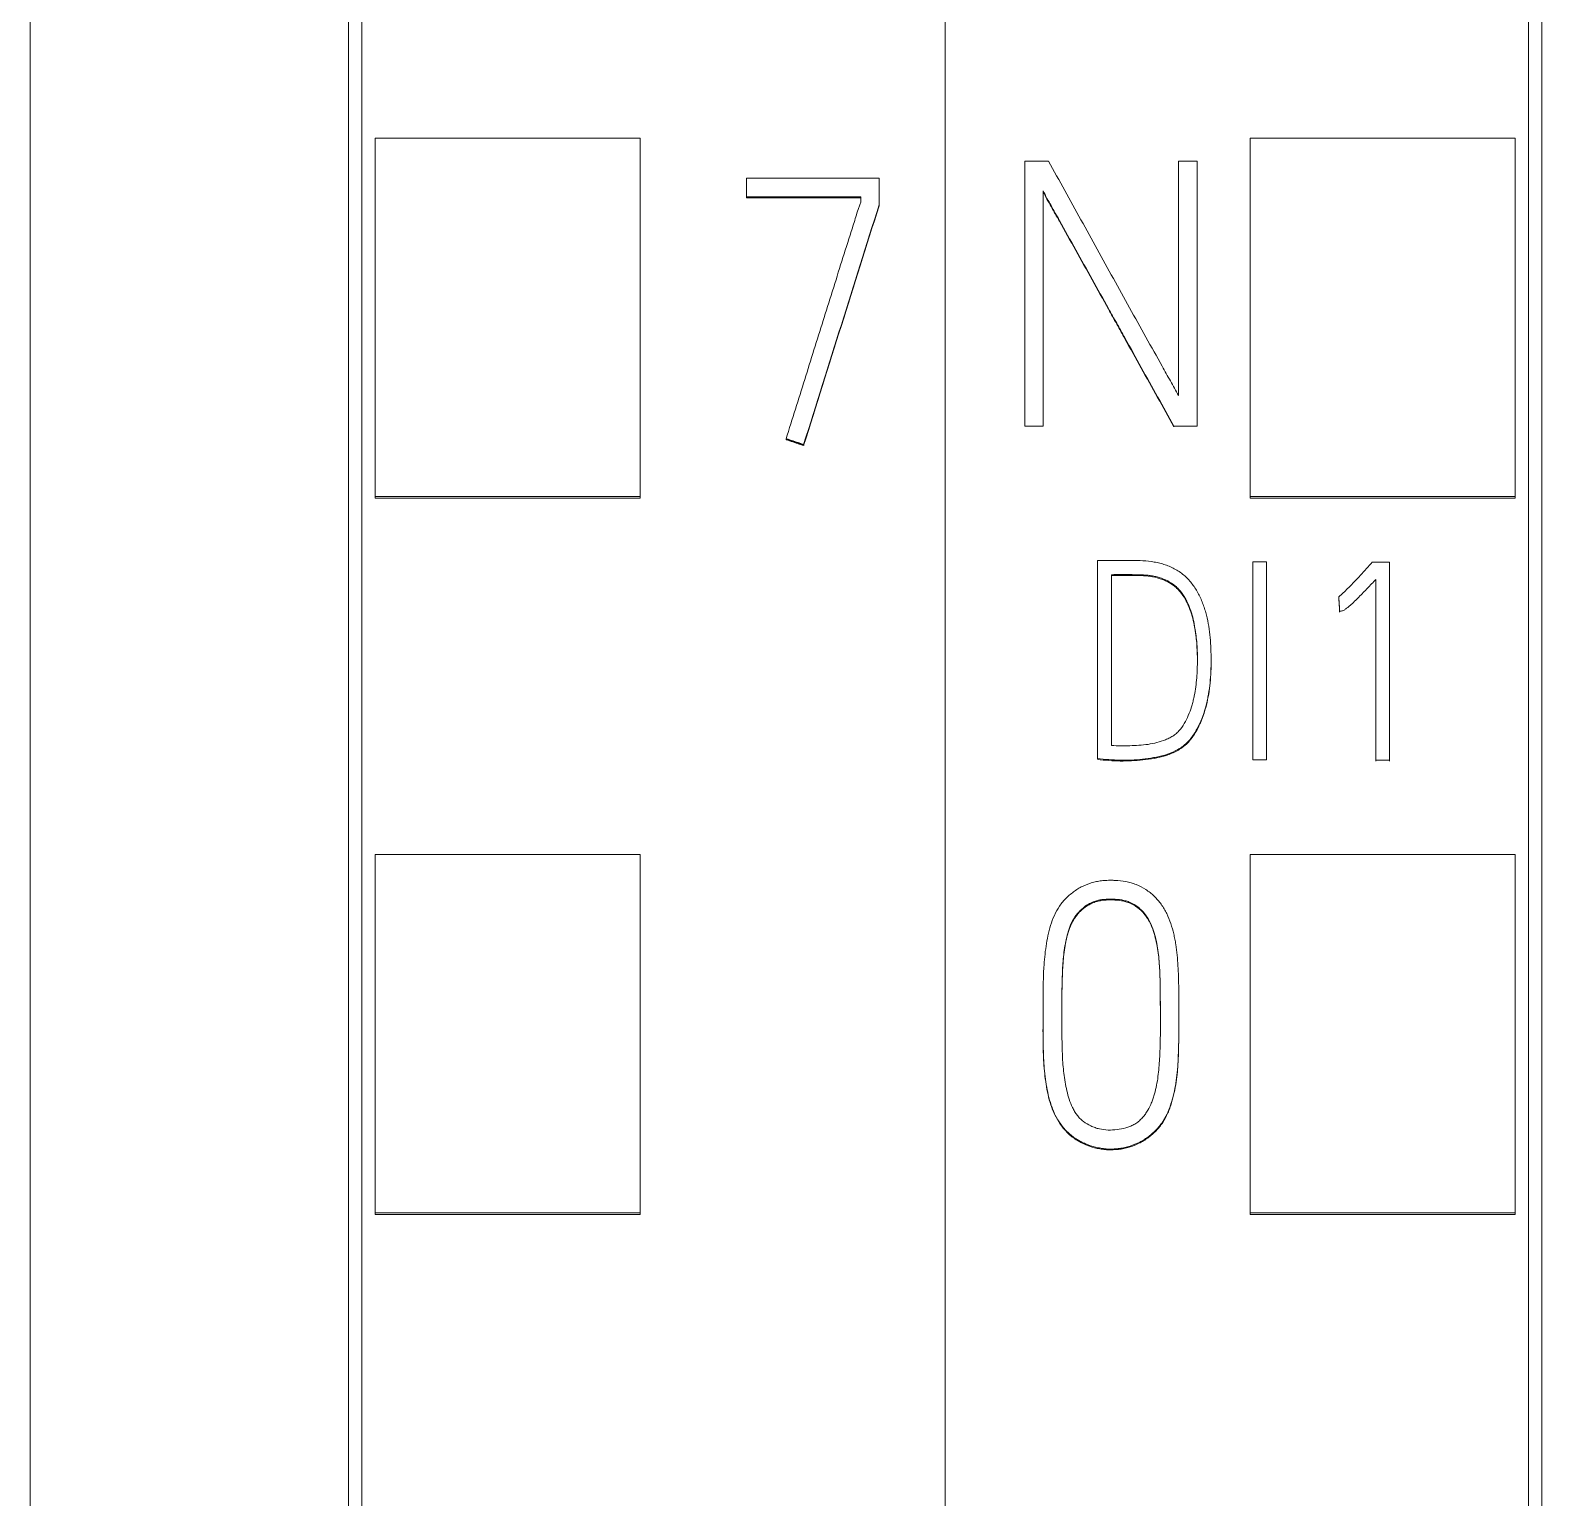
# Model space of a CAD drawing. Header units: millimetres. Extents: x 4137 to 6698, y 1400 to 3585.
# Drawn here: x 6070.55 to 6081.95, y 3281.81 to 3292.87 of the extents above; entities that cross this region are included whole.
import ezdxf

# ---------------------------------------------------------------- set-up
doc = ezdxf.new("R2010")
doc.units = ezdxf.units.MM
doc.layers.add('000-PI-Oprema', color=30, linetype='Continuous', lineweight=5)

msp = doc.modelspace()

# ---------------------------------------------------------------- linework, layer by layer
at = {"color": 0, "linetype": 'ByBlock', "lineweight": 0}
for p, q in [((6077.448, 3360.472), (6077.448, 3247.054)), ((6081.848, 3358.191), (6081.848, 3249.376)), ((6079.748, 3289.355), (6079.748, 3292.057)), ((6081.748, 3292.057), (6079.748, 3292.057)), ((6081.748, 3289.355), (6081.748, 3292.057)), ((6078.048, 3289.885), (6078.048, 3291.883)), ((6078.048, 3291.883), (6078.228, 3291.883)), ((6079.207, 3290.115), (6079.207, 3291.883)), ((6079.207, 3291.883), (6079.349, 3291.883)), ((6079.349, 3291.883), (6079.349, 3289.885)), ((6078.187, 3291.659), (6078.187, 3289.885)), ((6078.187, 3289.885), (6078.048, 3289.885)), ((6079.349, 3289.885), (6079.174, 3289.885)), ((6081.748, 3289.355), (6079.748, 3289.355)), ((6079.748, 3289.341), (6079.748, 3289.355)), ((6081.748, 3289.341), (6079.748, 3289.341)), ((6081.748, 3289.341), (6081.748, 3289.355)), ((6078.597, 3288.871), (6078.597, 3287.379)), ((6079.768, 3287.369), (6079.768, 3288.863)), ((6079.768, 3288.863), (6079.872, 3288.863)), ((6079.872, 3288.863), (6079.872, 3287.369)), ((6080.8, 3288.859), (6080.669, 3288.859)), ((6080.8, 3287.367), (6080.8, 3288.859)), ((6078.703, 3287.477), (6078.703, 3288.765)), ((6080.696, 3288.73), (6080.696, 3287.367)), ((6080.417, 3288.599), (6080.417, 3288.593)), ((6080.423, 3288.489), (6080.423, 3288.483)), ((6079.454, 3288.119), (6079.454, 3288.125)), ((6078.597, 3287.379), (6078.597, 3287.373)), ((6079.872, 3287.369), (6079.768, 3287.369)), ((6080.696, 3287.367), (6080.8, 3287.367)), ((6080.696, 3287.367), (6080.696, 3287.36)), ((6080.8, 3287.367), (6080.8, 3287.36)), ((6079.748, 3283.954), (6079.748, 3286.655)), ((6081.748, 3286.655), (6079.748, 3286.655)), ((6081.748, 3283.954), (6081.748, 3286.655)), ((6079.21, 3285.501), (6079.21, 3285.507)), ((6078.186, 3285.335), (6078.186, 3285.329)), ((6079.748, 3283.941), (6079.748, 3283.954)), ((6081.748, 3283.954), (6079.748, 3283.954)), ((6081.748, 3283.941), (6079.748, 3283.941)), ((6081.748, 3283.941), (6081.748, 3283.954))]:
    msp.add_line(p, q, dxfattribs=at)
msp.add_polyline3d([(6080.417, 3288.593, 0), (6080.417, 3288.591, 0), (6080.417, 3288.589, 0), (6080.417, 3288.587, 0), (6080.417, 3288.584, 0), (6080.418, 3288.582, 0), (6080.418, 3288.58, 0), (6080.418, 3288.578, 0), (6080.418, 3288.576, 0), (6080.418, 3288.573, 0), (6080.418, 3288.571, 0), (6080.418, 3288.569, 0), (6080.418, 3288.567, 0), (6080.419, 3288.565, 0), (6080.419, 3288.562, 0), (6080.419, 3288.56, 0), (6080.419, 3288.558, 0), (6080.419, 3288.556, 0), (6080.419, 3288.553, 0), (6080.419, 3288.551, 0), (6080.419, 3288.549, 0), (6080.42, 3288.547, 0), (6080.42, 3288.545, 0), (6080.42, 3288.542, 0), (6080.42, 3288.54, 0), (6080.42, 3288.538, 0), (6080.42, 3288.536, 0), (6080.42, 3288.534, 0), (6080.421, 3288.531, 0), (6080.421, 3288.529, 0), (6080.421, 3288.527, 0), (6080.421, 3288.525, 0), (6080.421, 3288.522, 0), (6080.421, 3288.52, 0), (6080.421, 3288.518, 0), (6080.421, 3288.516, 0), (6080.422, 3288.514, 0), (6080.422, 3288.511, 0), (6080.422, 3288.509, 0), (6080.422, 3288.507, 0), (6080.422, 3288.505, 0), (6080.422, 3288.503, 0), (6080.422, 3288.5, 0), (6080.422, 3288.498, 0), (6080.423, 3288.496, 0), (6080.423, 3288.494, 0), (6080.423, 3288.492, 0), (6080.423, 3288.489, 0), (6080.423, 3288.487, 0), (6080.423, 3288.485, 0), (6080.423, 3288.483, 0)], dxfattribs=at)
for points, knots in [([(6081.948, 3358.377), (6081.948, 3355.333), (6081.948, 3345.763), (6081.948, 3331.593), (6081.948, 3317.027), (6081.948, 3302.817), (6081.948, 3288.522), (6081.948, 3273.036), (6081.948, 3260.396), (6081.948, 3252.431), (6081.948, 3249.091)], [0, 0, 0, 0, 0.083934, 0.263736, 0.389889, 0.484142, 0.653794, 0.78188, 0.908517, 1, 1, 1, 1]), ([(6078.228, 3291.883), (6078.309, 3291.735), (6078.391, 3291.588), (6078.554, 3291.293), (6078.635, 3291.146), (6078.798, 3290.851), (6078.88, 3290.704), (6079.003, 3290.483), (6079.044, 3290.41), (6079.106, 3290.3), (6079.126, 3290.263), (6079.167, 3290.189), (6079.187, 3290.152), (6079.207, 3290.115)], [0, 0, 0, 0, 0.25, 0.25, 0.5, 0.5, 0.75, 0.75, 0.875, 0.875, 0.9375, 0.9375, 1, 1, 1, 1]), ([(6079.174, 3289.885), (6079.092, 3290.033), (6079.009, 3290.181), (6078.886, 3290.402), (6078.845, 3290.476), (6078.783, 3290.587), (6078.763, 3290.624), (6078.721, 3290.698), (6078.701, 3290.735), (6078.597, 3290.919), (6078.516, 3291.067), (6078.392, 3291.289), (6078.351, 3291.363), (6078.289, 3291.473), (6078.268, 3291.51), (6078.237, 3291.566), (6078.226, 3291.584), (6078.206, 3291.621), (6078.196, 3291.64), (6078.187, 3291.659)], [0, 0, 0, 0, 0.25, 0.25, 0.375, 0.375, 0.4375, 0.4375, 0.5, 0.5, 0.75, 0.75, 0.875, 0.875, 0.9375, 0.9375, 0.96875, 0.96875, 1, 1, 1, 1]), ([(6078.187, 3291.652), (6078.196, 3291.633), (6078.206, 3291.615), (6078.226, 3291.578), (6078.237, 3291.559), (6078.268, 3291.504), (6078.289, 3291.467), (6078.351, 3291.357), (6078.392, 3291.283), (6078.516, 3291.061), (6078.597, 3290.913), (6078.701, 3290.729), (6078.721, 3290.692), (6078.763, 3290.618), (6078.783, 3290.581), (6078.845, 3290.47), (6078.886, 3290.396), (6079.009, 3290.175), (6079.092, 3290.027), (6079.174, 3289.879)], [0, 0, 0, 0, 0.03125, 0.03125, 0.0625, 0.0625, 0.125, 0.125, 0.25, 0.25, 0.5, 0.5, 0.5625, 0.5625, 0.625, 0.625, 0.75, 0.75, 1, 1, 1, 1]), ([(6078.597, 3287.379), (6078.654, 3287.372), (6078.71, 3287.368), (6078.823, 3287.366), (6078.88, 3287.368), (6078.964, 3287.377), (6078.992, 3287.381), (6079.034, 3287.388), (6079.048, 3287.391), (6079.076, 3287.397), (6079.09, 3287.401), (6079.131, 3287.413), (6079.158, 3287.423), (6079.196, 3287.443), (6079.208, 3287.45), (6079.226, 3287.461), (6079.232, 3287.466), (6079.244, 3287.474), (6079.25, 3287.479), (6079.277, 3287.502), (6079.296, 3287.523), (6079.321, 3287.558), (6079.329, 3287.57), (6079.344, 3287.595), (6079.351, 3287.608), (6079.383, 3287.672), (6079.402, 3287.725), (6079.42, 3287.795), (6079.423, 3287.809), (6079.429, 3287.837), (6079.437, 3287.879), (6079.443, 3287.921), (6079.451, 3288.006), (6079.454, 3288.063), (6079.454, 3288.148), (6079.453, 3288.177), (6079.451, 3288.234), (6079.449, 3288.263), (6079.444, 3288.319), (6079.44, 3288.348), (6079.431, 3288.404), (6079.426, 3288.432), (6079.415, 3288.473), (6079.412, 3288.487), (6079.403, 3288.515), (6079.399, 3288.528), (6079.384, 3288.568), (6079.373, 3288.594), (6079.353, 3288.632), (6079.346, 3288.645), (6079.33, 3288.669), (6079.322, 3288.681), (6079.296, 3288.715), (6079.277, 3288.736), (6079.245, 3288.765), (6079.234, 3288.774), (6079.21, 3288.791), (6079.198, 3288.798), (6079.161, 3288.819), (6079.135, 3288.83), (6079.094, 3288.844), (6079.08, 3288.848), (6079.053, 3288.855), (6079.039, 3288.858), (6078.997, 3288.865), (6078.968, 3288.868), (6078.911, 3288.872), (6078.883, 3288.873), (6078.826, 3288.873), (6078.797, 3288.873), (6078.74, 3288.873), (6078.711, 3288.872), (6078.654, 3288.872), (6078.625, 3288.872), (6078.597, 3288.871)], [0, 0, 0, 0, 0.0625, 0.0625, 0.125, 0.125, 0.15625, 0.15625, 0.171875, 0.171875, 0.1875, 0.1875, 0.21875, 0.21875, 0.234375, 0.234375, 0.242188, 0.242188, 0.25, 0.25, 0.28125, 0.28125, 0.296875, 0.296875, 0.3125, 0.3125, 0.375, 0.375, 0.390625, 0.390625, 0.40625, 0.4375, 0.4375, 0.5, 0.5, 0.53125, 0.53125, 0.5625, 0.5625, 0.59375, 0.59375, 0.625, 0.625, 0.640625, 0.640625, 0.65625, 0.65625, 0.6875, 0.6875, 0.703125, 0.703125, 0.71875, 0.71875, 0.75, 0.75, 0.765625, 0.765625, 0.78125, 0.78125, 0.8125, 0.8125, 0.828125, 0.828125, 0.84375, 0.84375, 0.875, 0.875, 0.90625, 0.90625, 0.9375, 0.9375, 0.96875, 0.96875, 1, 1, 1, 1]), ([(6080.669, 3288.859), (6080.649, 3288.836), (6080.629, 3288.814), (6080.588, 3288.769), (6080.567, 3288.747), (6080.526, 3288.703), (6080.505, 3288.681), (6080.462, 3288.639), (6080.44, 3288.619), (6080.417, 3288.599)], [0, 0, 0, 0, 0.25, 0.25, 0.5, 0.5, 0.75, 0.75, 1, 1, 1, 1]), ([(6078.703, 3288.765), (6078.749, 3288.767), (6078.795, 3288.767), (6078.852, 3288.766), (6078.863, 3288.765), (6078.886, 3288.765), (6078.921, 3288.764), (6078.955, 3288.763), (6078.99, 3288.759), (6079.001, 3288.758), (6079.024, 3288.754), (6079.035, 3288.751), (6079.068, 3288.743), (6079.09, 3288.735), (6079.132, 3288.716), (6079.151, 3288.704), (6079.179, 3288.684), (6079.187, 3288.677), (6079.204, 3288.661), (6079.212, 3288.652), (6079.234, 3288.626), (6079.247, 3288.607), (6079.264, 3288.577), (6079.269, 3288.567), (6079.279, 3288.546), (6079.284, 3288.536), (6079.305, 3288.483), (6079.318, 3288.439), (6079.331, 3288.372), (6079.334, 3288.349), (6079.34, 3288.304), (6079.343, 3288.281), (6079.349, 3288.213), (6079.351, 3288.168), (6079.351, 3288.1), (6079.35, 3288.077), (6079.349, 3288.032), (6079.347, 3288.01), (6079.342, 3287.942), (6079.336, 3287.897), (6079.325, 3287.841), (6079.322, 3287.83), (6079.317, 3287.808), (6079.314, 3287.796), (6079.305, 3287.763), (6079.297, 3287.741), (6079.28, 3287.699), (6079.271, 3287.678), (6079.249, 3287.637), (6079.237, 3287.617), (6079.218, 3287.595), (6079.215, 3287.591), (6079.207, 3287.583), (6079.203, 3287.578), (6079.19, 3287.567), (6079.181, 3287.56), (6079.162, 3287.547), (6079.152, 3287.541), (6079.132, 3287.53), (6079.121, 3287.525), (6079.089, 3287.512), (6079.067, 3287.505), (6079.023, 3287.494), (6079.001, 3287.489), (6078.955, 3287.483), (6078.932, 3287.48), (6078.886, 3287.477), (6078.863, 3287.476), (6078.818, 3287.475), (6078.795, 3287.474), (6078.749, 3287.475), (6078.726, 3287.476), (6078.703, 3287.477)], [0, 0, 0, 0, 0.0625, 0.0625, 0.078125, 0.078125, 0.09375, 0.125, 0.125, 0.140625, 0.140625, 0.15625, 0.15625, 0.1875, 0.1875, 0.21875, 0.21875, 0.234375, 0.234375, 0.25, 0.25, 0.28125, 0.28125, 0.296875, 0.296875, 0.3125, 0.3125, 0.375, 0.375, 0.40625, 0.40625, 0.4375, 0.4375, 0.5, 0.5, 0.53125, 0.53125, 0.5625, 0.5625, 0.625, 0.625, 0.640625, 0.640625, 0.65625, 0.65625, 0.6875, 0.6875, 0.71875, 0.71875, 0.75, 0.75, 0.757812, 0.757812, 0.765625, 0.765625, 0.78125, 0.78125, 0.796875, 0.796875, 0.8125, 0.8125, 0.84375, 0.84375, 0.875, 0.875, 0.90625, 0.90625, 0.9375, 0.9375, 0.96875, 0.96875, 1, 1, 1, 1]), ([(6079.351, 3288.115), (6079.351, 3288.137), (6079.35, 3288.16), (6079.348, 3288.205), (6079.347, 3288.228), (6079.343, 3288.273), (6079.341, 3288.296), (6079.335, 3288.341), (6079.331, 3288.364), (6079.322, 3288.409), (6079.317, 3288.431), (6079.304, 3288.475), (6079.297, 3288.497), (6079.28, 3288.539), (6079.27, 3288.56), (6079.247, 3288.6), (6079.234, 3288.619), (6079.212, 3288.646), (6079.204, 3288.654), (6079.188, 3288.67), (6079.179, 3288.677), (6079.151, 3288.698), (6079.132, 3288.71), (6079.1, 3288.724), (6079.09, 3288.728), (6079.068, 3288.736), (6079.057, 3288.739), (6079.024, 3288.748), (6079.001, 3288.752), (6078.956, 3288.757), (6078.933, 3288.758), (6078.898, 3288.759), (6078.887, 3288.759), (6078.864, 3288.759), (6078.852, 3288.759), (6078.795, 3288.76), (6078.749, 3288.761), (6078.703, 3288.759)], [0, 0, 0, 0, 0.061092, 0.061092, 0.123686, 0.123686, 0.186279, 0.186279, 0.248873, 0.248873, 0.311467, 0.311467, 0.374061, 0.374061, 0.436655, 0.436655, 0.499249, 0.499249, 0.530546, 0.530546, 0.561843, 0.561843, 0.624437, 0.624437, 0.655734, 0.655734, 0.687031, 0.687031, 0.749624, 0.749624, 0.812218, 0.812218, 0.843515, 0.843515, 0.874812, 0.874812, 1, 1, 1, 1]), ([(6080.423, 3288.489), (6080.427, 3288.489), (6080.431, 3288.489), (6080.439, 3288.491), (6080.442, 3288.492), (6080.45, 3288.495), (6080.453, 3288.496), (6080.46, 3288.5), (6080.463, 3288.502), (6080.472, 3288.509), (6080.479, 3288.514), (6080.491, 3288.523), (6080.496, 3288.528), (6080.514, 3288.543), (6080.525, 3288.554), (6080.547, 3288.575), (6080.558, 3288.586), (6080.59, 3288.618), (6080.612, 3288.641), (6080.654, 3288.685), (6080.675, 3288.707), (6080.696, 3288.73)], [0, 0, 0, 0, 0.03125, 0.03125, 0.0625, 0.0625, 0.09375, 0.09375, 0.125, 0.125, 0.1875, 0.1875, 0.25, 0.25, 0.375, 0.375, 0.5, 0.5, 0.75, 0.75, 1, 1, 1, 1]), ([(6079.454, 3288.119), (6079.454, 3288.062), (6079.452, 3288.006), (6079.441, 3287.893), (6079.432, 3287.837), (6079.415, 3287.768), (6079.411, 3287.754), (6079.403, 3287.727), (6079.398, 3287.713), (6079.384, 3287.672), (6079.373, 3287.646), (6079.354, 3287.607), (6079.347, 3287.594), (6079.332, 3287.569), (6079.325, 3287.557), (6079.3, 3287.522), (6079.281, 3287.5), (6079.254, 3287.476), (6079.248, 3287.472), (6079.237, 3287.463), (6079.219, 3287.45), (6079.201, 3287.439), (6079.175, 3287.426), (6079.162, 3287.42), (6079.135, 3287.409), (6079.122, 3287.404), (6079.08, 3287.391), (6079.053, 3287.385), (6078.996, 3287.375), (6078.968, 3287.371), (6078.911, 3287.365), (6078.883, 3287.363), (6078.825, 3287.361), (6078.797, 3287.36), (6078.711, 3287.361), (6078.654, 3287.365), (6078.597, 3287.373)], [0, 0, 0, 0, 0.124097, 0.124097, 0.249226, 0.249226, 0.280508, 0.280508, 0.31179, 0.31179, 0.374355, 0.374355, 0.405637, 0.405637, 0.436919, 0.436919, 0.499484, 0.499484, 0.515125, 0.515125, 0.530766, 0.562048, 0.562048, 0.593331, 0.593331, 0.624613, 0.624613, 0.687177, 0.687177, 0.749742, 0.749742, 0.812306, 0.812306, 0.874871, 0.874871, 1, 1, 1, 1]), ([(6078.729, 3286.46), (6078.756, 3286.459), (6078.783, 3286.456), (6078.823, 3286.448), (6078.837, 3286.445), (6078.863, 3286.438), (6078.876, 3286.434), (6078.914, 3286.419), (6078.938, 3286.406), (6078.972, 3286.384), (6078.983, 3286.376), (6079.004, 3286.36), (6079.014, 3286.351), (6079.044, 3286.322), (6079.062, 3286.302), (6079.085, 3286.269), (6079.093, 3286.257), (6079.107, 3286.234), (6079.113, 3286.222), (6079.131, 3286.185), (6079.141, 3286.16), (6079.159, 3286.109), (6079.166, 3286.083), (6079.175, 3286.044), (6079.178, 3286.03), (6079.183, 3286.004), (6079.19, 3285.964), (6079.195, 3285.924), (6079.203, 3285.844), (6079.206, 3285.79), (6079.211, 3285.629), (6079.21, 3285.522), (6079.21, 3285.307), (6079.211, 3285.2), (6079.203, 3285.066), (6079.201, 3285.039), (6079.196, 3284.985), (6079.192, 3284.959), (6079.18, 3284.879), (6079.168, 3284.827), (6079.147, 3284.763), (6079.143, 3284.751), (6079.133, 3284.726), (6079.128, 3284.713), (6079.11, 3284.677), (6079.097, 3284.653), (6079.074, 3284.62), (6079.066, 3284.61), (6079.049, 3284.589), (6079.04, 3284.579), (6079.011, 3284.551), (6078.99, 3284.534), (6078.957, 3284.511), (6078.946, 3284.504), (6078.922, 3284.49), (6078.91, 3284.484), (6078.874, 3284.467), (6078.849, 3284.458), (6078.81, 3284.447), (6078.797, 3284.444), (6078.77, 3284.44), (6078.757, 3284.438), (6078.717, 3284.434), (6078.69, 3284.434), (6078.65, 3284.437), (6078.636, 3284.439), (6078.61, 3284.443), (6078.596, 3284.446), (6078.557, 3284.455), (6078.532, 3284.464), (6078.495, 3284.479), (6078.482, 3284.485), (6078.459, 3284.498), (6078.447, 3284.504), (6078.413, 3284.526), (6078.392, 3284.543), (6078.363, 3284.57), (6078.354, 3284.58), (6078.336, 3284.6), (6078.328, 3284.611), (6078.304, 3284.644), (6078.291, 3284.667), (6078.272, 3284.703), (6078.267, 3284.716), (6078.257, 3284.741), (6078.252, 3284.753), (6078.239, 3284.791), (6078.232, 3284.817), (6078.22, 3284.869), (6078.215, 3284.895), (6078.206, 3284.948), (6078.203, 3284.975), (6078.194, 3285.055), (6078.191, 3285.108), (6078.185, 3285.269), (6078.186, 3285.376), (6078.187, 3285.59), (6078.186, 3285.698), (6078.196, 3285.858), (6078.201, 3285.911), (6078.213, 3285.99), (6078.218, 3286.017), (6078.229, 3286.069), (6078.236, 3286.095), (6078.251, 3286.146), (6078.26, 3286.172), (6078.283, 3286.221), (6078.296, 3286.244), (6078.318, 3286.277), (6078.326, 3286.288), (6078.343, 3286.308), (6078.353, 3286.318), (6078.381, 3286.347), (6078.402, 3286.364), (6078.435, 3286.387), (6078.446, 3286.394), (6078.469, 3286.407), (6078.481, 3286.414), (6078.518, 3286.431), (6078.543, 3286.44), (6078.582, 3286.45), (6078.595, 3286.452), (6078.621, 3286.457), (6078.635, 3286.458), (6078.662, 3286.46), (6078.682, 3286.461), (6078.706, 3286.461), (6078.716, 3286.461), (6078.722, 3286.46), (6078.726, 3286.46), (6078.729, 3286.46)], [0, 0, 0, 0, 0.015625, 0.015625, 0.023437, 0.023437, 0.03125, 0.03125, 0.046875, 0.046875, 0.054687, 0.054687, 0.0625, 0.0625, 0.078125, 0.078125, 0.085937, 0.085937, 0.09375, 0.09375, 0.109375, 0.109375, 0.125, 0.125, 0.132813, 0.132813, 0.140625, 0.15625, 0.15625, 0.1875, 0.1875, 0.25, 0.25, 0.3125, 0.3125, 0.328125, 0.328125, 0.34375, 0.34375, 0.375, 0.375, 0.382813, 0.382813, 0.390625, 0.390625, 0.40625, 0.40625, 0.414062, 0.414062, 0.421875, 0.421875, 0.4375, 0.4375, 0.445313, 0.445313, 0.453125, 0.453125, 0.46875, 0.46875, 0.476563, 0.476563, 0.484375, 0.484375, 0.5, 0.5, 0.507813, 0.507813, 0.515625, 0.515625, 0.53125, 0.53125, 0.539063, 0.539063, 0.546875, 0.546875, 0.5625, 0.5625, 0.570313, 0.570313, 0.578125, 0.578125, 0.59375, 0.59375, 0.601563, 0.601563, 0.609375, 0.609375, 0.625, 0.625, 0.640625, 0.640625, 0.65625, 0.65625, 0.6875, 0.6875, 0.75, 0.75, 0.8125, 0.8125, 0.84375, 0.84375, 0.859375, 0.859375, 0.875, 0.875, 0.890625, 0.890625, 0.90625, 0.90625, 0.914062, 0.914062, 0.921875, 0.921875, 0.9375, 0.9375, 0.945312, 0.945312, 0.953125, 0.953125, 0.96875, 0.96875, 0.976562, 0.976562, 0.984375, 0.984375, 0.992187, 0.996094, 0.998047, 0.998047, 1, 1, 1, 1]), ([(6078.949, 3286.214), (6078.964, 3286.196), (6078.976, 3286.177), (6078.997, 3286.138), (6079.006, 3286.118), (6079.017, 3286.086), (6079.021, 3286.075), (6079.028, 3286.054), (6079.037, 3286.021), (6079.043, 3285.989), (6079.055, 3285.923), (6079.06, 3285.879), (6079.066, 3285.79), (6079.068, 3285.746), (6079.071, 3285.612), (6079.071, 3285.522), (6079.072, 3285.344), (6079.071, 3285.255), (6079.066, 3285.121), (6079.063, 3285.076), (6079.057, 3285.01), (6079.054, 3284.987), (6079.048, 3284.943), (6079.04, 3284.899), (6079.029, 3284.856), (6079.019, 3284.824), (6079.016, 3284.813), (6079.008, 3284.792), (6079.004, 3284.782), (6078.99, 3284.751), (6078.979, 3284.731), (6078.961, 3284.703), (6078.955, 3284.694), (6078.941, 3284.676), (6078.933, 3284.668), (6078.917, 3284.652), (6078.909, 3284.645), (6078.891, 3284.631), (6078.882, 3284.624), (6078.862, 3284.614), (6078.852, 3284.609), (6078.832, 3284.601), (6078.821, 3284.597), (6078.788, 3284.588), (6078.767, 3284.584), (6078.722, 3284.579), (6078.7, 3284.577), (6078.655, 3284.579), (6078.633, 3284.582), (6078.6, 3284.589), (6078.59, 3284.592), (6078.568, 3284.6), (6078.558, 3284.604), (6078.527, 3284.618), (6078.508, 3284.629), (6078.486, 3284.646), (6078.482, 3284.65), (6078.474, 3284.657), (6078.469, 3284.661), (6078.457, 3284.673), (6078.45, 3284.682), (6078.437, 3284.699), (6078.43, 3284.708), (6078.419, 3284.728), (6078.414, 3284.738), (6078.399, 3284.768), (6078.391, 3284.789), (6078.377, 3284.831), (6078.371, 3284.852), (6078.361, 3284.896), (6078.356, 3284.918), (6078.345, 3284.984), (6078.34, 3285.028), (6078.333, 3285.116), (6078.332, 3285.16), (6078.328, 3285.293), (6078.328, 3285.381), (6078.328, 3285.558), (6078.328, 3285.647), (6078.333, 3285.779), (6078.335, 3285.824), (6078.343, 3285.912), (6078.349, 3285.955), (6078.362, 3286.02), (6078.367, 3286.042), (6078.379, 3286.085), (6078.386, 3286.106), (6078.399, 3286.136), (6078.404, 3286.146), (6078.415, 3286.166), (6078.421, 3286.176), (6078.439, 3286.203), (6078.454, 3286.22), (6078.477, 3286.243), (6078.486, 3286.25), (6078.503, 3286.264), (6078.512, 3286.271), (6078.54, 3286.288), (6078.56, 3286.297), (6078.592, 3286.308), (6078.603, 3286.31), (6078.625, 3286.315), (6078.636, 3286.316), (6078.669, 3286.319), (6078.691, 3286.32), (6078.736, 3286.318), (6078.758, 3286.316), (6078.791, 3286.311), (6078.801, 3286.308), (6078.823, 3286.302), (6078.834, 3286.298), (6078.864, 3286.285), (6078.883, 3286.274), (6078.91, 3286.253), (6078.918, 3286.246), (6078.93, 3286.234), (6078.936, 3286.228), (6078.942, 3286.222), (6078.946, 3286.218), (6078.947, 3286.216), (6078.949, 3286.214)], [0, 0, 0, 0, 0.015625, 0.015625, 0.03125, 0.03125, 0.039062, 0.039062, 0.046875, 0.0625, 0.0625, 0.09375, 0.09375, 0.125, 0.125, 0.1875, 0.1875, 0.25, 0.25, 0.28125, 0.28125, 0.296875, 0.296875, 0.3125, 0.328125, 0.328125, 0.335937, 0.335937, 0.34375, 0.34375, 0.359375, 0.359375, 0.367187, 0.367187, 0.375, 0.375, 0.382812, 0.382812, 0.390625, 0.390625, 0.398437, 0.398437, 0.40625, 0.40625, 0.421875, 0.421875, 0.4375, 0.4375, 0.453125, 0.453125, 0.460937, 0.460937, 0.46875, 0.46875, 0.484375, 0.484375, 0.488281, 0.488281, 0.492187, 0.492187, 0.5, 0.5, 0.507812, 0.507812, 0.515625, 0.515625, 0.53125, 0.53125, 0.546875, 0.546875, 0.5625, 0.5625, 0.59375, 0.59375, 0.625, 0.625, 0.6875, 0.6875, 0.75, 0.75, 0.78125, 0.78125, 0.8125, 0.8125, 0.828125, 0.828125, 0.84375, 0.84375, 0.851562, 0.851562, 0.859375, 0.859375, 0.875, 0.875, 0.882812, 0.882812, 0.890625, 0.890625, 0.90625, 0.90625, 0.914062, 0.914062, 0.921875, 0.921875, 0.9375, 0.9375, 0.953125, 0.953125, 0.960938, 0.960938, 0.96875, 0.96875, 0.984375, 0.984375, 0.992188, 0.992188, 0.996094, 0.998047, 0.998047, 1, 1, 1, 1]), ([(6078.949, 3286.208), (6078.935, 3286.225), (6078.919, 3286.24), (6078.892, 3286.261), (6078.883, 3286.267), (6078.863, 3286.279), (6078.853, 3286.284), (6078.833, 3286.292), (6078.822, 3286.296), (6078.8, 3286.302), (6078.789, 3286.305), (6078.756, 3286.31), (6078.734, 3286.312), (6078.689, 3286.313), (6078.667, 3286.313), (6078.633, 3286.31), (6078.622, 3286.308), (6078.6, 3286.303), (6078.589, 3286.301), (6078.568, 3286.294), (6078.558, 3286.289), (6078.538, 3286.28), (6078.528, 3286.274), (6078.499, 3286.256), (6078.482, 3286.242), (6078.458, 3286.218), (6078.45, 3286.209), (6078.436, 3286.192), (6078.423, 3286.174), (6078.412, 3286.155), (6078.402, 3286.135), (6078.397, 3286.124), (6078.384, 3286.093), (6078.377, 3286.072), (6078.365, 3286.029), (6078.36, 3286.007), (6078.348, 3285.941), (6078.342, 3285.897), (6078.335, 3285.808), (6078.333, 3285.764), (6078.328, 3285.631), (6078.328, 3285.542), (6078.328, 3285.442), (6078.328, 3285.431), (6078.328, 3285.42)], [0, 0, 0, 0, 0.048783, 0.048783, 0.073174, 0.073174, 0.097566, 0.097566, 0.121957, 0.121957, 0.146349, 0.146349, 0.195131, 0.195131, 0.243914, 0.243914, 0.268306, 0.268306, 0.292697, 0.292697, 0.317089, 0.317089, 0.34148, 0.34148, 0.390263, 0.390263, 0.414654, 0.414654, 0.439046, 0.463437, 0.463437, 0.487829, 0.487829, 0.536612, 0.536612, 0.585394, 0.585394, 0.68296, 0.68296, 0.780526, 0.780526, 0.975657, 0.975657, 1, 1, 1, 1]), ([(6079.071, 3285.407), (6079.071, 3285.416), (6079.071, 3285.424), (6079.071, 3285.521), (6079.071, 3285.61), (6079.068, 3285.743), (6079.066, 3285.787), (6079.06, 3285.875), (6079.055, 3285.919), (6079.039, 3286.007), (6079.029, 3286.05), (6079.006, 3286.112), (6078.997, 3286.133), (6078.981, 3286.162), (6078.973, 3286.176), (6078.961, 3286.192), (6078.956, 3286.199), (6078.953, 3286.203), (6078.951, 3286.205), (6078.949, 3286.208)], [0, 0, 0, 0, 0.030538, 0.030538, 0.353692, 0.353692, 0.515269, 0.515269, 0.676846, 0.676846, 0.838423, 0.838423, 0.919212, 0.919212, 0.959606, 0.979803, 0.989901, 0.989901, 1, 1, 1, 1]), ([(6078.186, 3285.329), (6078.186, 3285.268), (6078.187, 3285.206), (6078.191, 3285.091), (6078.195, 3285.037), (6078.204, 3284.958), (6078.208, 3284.931), (6078.217, 3284.878), (6078.222, 3284.851), (6078.235, 3284.799), (6078.242, 3284.773), (6078.261, 3284.723), (6078.272, 3284.698), (6078.297, 3284.65), (6078.311, 3284.628), (6078.335, 3284.596), (6078.343, 3284.586), (6078.362, 3284.566), (6078.371, 3284.556), (6078.401, 3284.529), (6078.423, 3284.513), (6078.457, 3284.492), (6078.469, 3284.486), (6078.493, 3284.474), (6078.505, 3284.468), (6078.543, 3284.453), (6078.569, 3284.446), (6078.608, 3284.437), (6078.621, 3284.435), (6078.648, 3284.431), (6078.662, 3284.43), (6078.702, 3284.428), (6078.729, 3284.429), (6078.769, 3284.433), (6078.782, 3284.435), (6078.808, 3284.441), (6078.822, 3284.444), (6078.861, 3284.456), (6078.885, 3284.466), (6078.921, 3284.484), (6078.933, 3284.49), (6078.956, 3284.504), (6078.967, 3284.512), (6079, 3284.536), (6079.02, 3284.553), (6079.048, 3284.582), (6079.057, 3284.592), (6079.074, 3284.613), (6079.082, 3284.624), (6079.104, 3284.658), (6079.116, 3284.682), (6079.133, 3284.719), (6079.138, 3284.731), (6079.147, 3284.757), (6079.151, 3284.77), (6079.171, 3284.834), (6079.182, 3284.886), (6079.198, 3284.991), (6079.202, 3285.044), (6079.208, 3285.151), (6079.209, 3285.205), (6079.21, 3285.312), (6079.21, 3285.365), (6079.21, 3285.446), (6079.21, 3285.473), (6079.21, 3285.501)], [0, 0, 0, 0, 0.073374, 0.073374, 0.137233, 0.137233, 0.169162, 0.169162, 0.201092, 0.201092, 0.233021, 0.233021, 0.264951, 0.264951, 0.29688, 0.29688, 0.312845, 0.312845, 0.32881, 0.32881, 0.360739, 0.360739, 0.376704, 0.376704, 0.392669, 0.392669, 0.424598, 0.424598, 0.440563, 0.440563, 0.456528, 0.456528, 0.488457, 0.488457, 0.504422, 0.504422, 0.520387, 0.520387, 0.552316, 0.552316, 0.568281, 0.568281, 0.584246, 0.584246, 0.616175, 0.616175, 0.63214, 0.63214, 0.648105, 0.648105, 0.680034, 0.680034, 0.695999, 0.695999, 0.711964, 0.711964, 0.775823, 0.775823, 0.839682, 0.839682, 0.903541, 0.903541, 0.9674, 0.9674, 1, 1, 1, 1])]:
    msp.add_open_spline(points, degree=3, knots=knots, dxfattribs=at)
msp.add_rational_spline([(6080.417, 3288.599), (6080.42, 3288.544), (6080.423, 3288.489)], [0.499999971694, 0.500000028306, 0.499999971694], degree=2, dxfattribs=at)
at = {"layer": '000-PI-Oprema', "color": 0, "linetype": 'ByBlock', "lineweight": 0}
for p, q in [((6077.448, 3360.472), (6077.448, 3247.054)), ((6073.048, 3249.376), (6073.048, 3358.191)), ((6073.148, 3289.355), (6073.148, 3292.057)), ((6073.148, 3292.057), (6075.148, 3292.057)), ((6075.148, 3289.355), (6075.148, 3292.057)), ((6075.951, 3291.613), (6075.951, 3291.754)), ((6075.951, 3291.754), (6076.95, 3291.754)), ((6076.95, 3291.754), (6076.95, 3291.552)), ((6075.951, 3291.613), (6075.951, 3291.607)), ((6076.811, 3291.613), (6075.951, 3291.613)), ((6075.951, 3291.607), (6076.811, 3291.607)), ((6076.811, 3291.574), (6076.811, 3291.613)), ((6076.95, 3291.552), (6076.95, 3291.546)), ((6076.248, 3289.79), (6076.248, 3289.784)), ((6076.381, 3289.746), (6076.381, 3289.739)), ((6073.148, 3289.341), (6073.148, 3289.355)), ((6073.148, 3289.355), (6075.148, 3289.355)), ((6073.148, 3289.341), (6075.148, 3289.341)), ((6075.148, 3289.341), (6075.148, 3289.355)), ((6073.148, 3283.954), (6073.148, 3286.655)), ((6073.148, 3286.655), (6075.148, 3286.655)), ((6075.148, 3283.954), (6075.148, 3286.655)), ((6073.148, 3283.941), (6073.148, 3283.954)), ((6073.148, 3283.954), (6075.148, 3283.954)), ((6073.148, 3283.941), (6075.148, 3283.941)), ((6075.148, 3283.941), (6075.148, 3283.954))]:
    msp.add_line(p, q, dxfattribs=at)
at = {"layer": '000-PI-Oprema', "color": 7, "linetype": 'Continuous', "lineweight": 13}
for centre, major_axis, ratio, start_param, end_param in [((6080.483, 3240.58), (314.603, 1002.18), 0.017762, 1.525489, 1.527294), ((6080.481, 3240.644), (314.393, 1001.508), 0.017752, 1.525522, 1.527328)]:
    msp.add_ellipse(centre, major_axis=major_axis, ratio=ratio, start_param=start_param, end_param=end_param, dxfattribs=at)
at = {"layer": '000-PI-Oprema', "color": 0, "linetype": 'ByBlock', "lineweight": 0}
for points, knots in [([(6072.948, 3249.091), (6072.948, 3252.431), (6072.948, 3260.396), (6072.948, 3273.036), (6072.948, 3288.522), (6072.948, 3302.817), (6072.948, 3317.027), (6072.948, 3331.593), (6072.948, 3345.763), (6072.948, 3355.333), (6072.948, 3358.377)], [0, 0, 0, 0, 0.091483, 0.21812, 0.346206, 0.515858, 0.610111, 0.736264, 0.916066, 1, 1, 1, 1]), ([(6070.548, 3355.311), (6070.548, 3353.288), (6070.548, 3344.739), (6070.548, 3331.593), (6070.548, 3317.027), (6070.548, 3302.817), (6070.548, 3288.522), (6070.548, 3273.036), (6070.548, 3260.278), (6070.548, 3251.396), (6070.548, 3247.139), (6070.548, 3246.341)], [0, 0, 0, 0, 0.055935, 0.236292, 0.362833, 0.457376, 0.627551, 0.756032, 0.883059, 0.978086, 1, 1, 1, 1]), ([(6076.248, 3289.79), (6076.295, 3289.939), (6076.342, 3290.087), (6076.412, 3290.311), (6076.435, 3290.385), (6076.482, 3290.534), (6076.505, 3290.608), (6076.54, 3290.72), (6076.552, 3290.757), (6076.575, 3290.831), (6076.587, 3290.868), (6076.622, 3290.98), (6076.645, 3291.054), (6076.692, 3291.203), (6076.716, 3291.278), (6076.751, 3291.389), (6076.763, 3291.426), (6076.78, 3291.482), (6076.786, 3291.5), (6076.796, 3291.528), (6076.799, 3291.537), (6076.805, 3291.556), (6076.808, 3291.565), (6076.811, 3291.574)], [0, 0, 0, 0, 0.25, 0.25, 0.375, 0.375, 0.5, 0.5, 0.5625, 0.5625, 0.625, 0.625, 0.75, 0.75, 0.875, 0.875, 0.9375, 0.9375, 0.96875, 0.96875, 0.984375, 0.984375, 1, 1, 1, 1])]:
    msp.add_open_spline(points, degree=3, knots=knots, dxfattribs=at)
for points, weights in [([(6076.381, 3289.746), (6076.315, 3289.768), (6076.248, 3289.79)], [0.499999640066, 0.500000359934, 0.499999640066]), ([(6076.248, 3289.784), (6076.315, 3289.762), (6076.381, 3289.739)], [0.499999909071, 0.500000090929, 0.499999909071])]:
    msp.add_rational_spline(points, weights, degree=2, dxfattribs=at)

doc.saveas('drawing.dxf')
